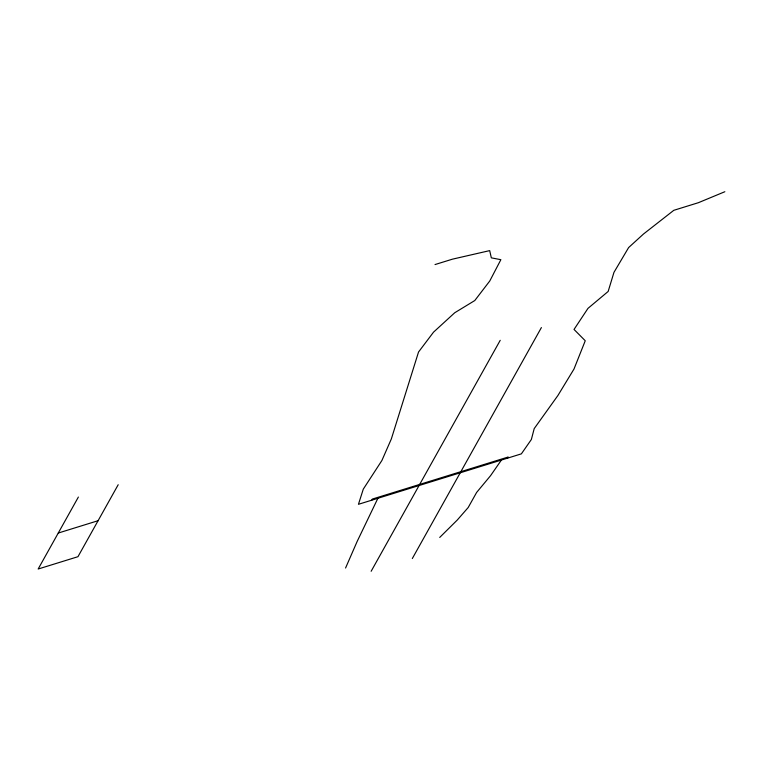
<?xml version="1.0" encoding="UTF-8"?>
<svg xmlns="http://www.w3.org/2000/svg" width="763" height="763" viewBox="0 0 763 763"><rect width="100%" height="100%" fill="white"/><g stroke="black" fill="none" stroke-linecap="round" stroke-linejoin="round"><path stroke-width="1.14" d="M345.563 568.025L357.17 541.415L377.895 498.277M78.379 497.047L38.15 569.026L77.969 556.694L118.198 484.724M371.724 500.194L372.354 499.069L508.206 457.008L507.576 458.134M371.142 571.277L500.223 340.308M412.316 558.535L541.396 327.565M501.405 460.041L490.571 475.664L476.617 492.45L468.186 507.529L457.295 520.013L439.717 537.438M724.85 191.723L698.355 202.71L673.805 210.311L643.514 234.003L628.636 247.555L613.957 272.372L608.159 291.456L587.987 308.357L574.034 329.444L585.25 340.756L573.986 369.054L557.906 395.501L534.205 428.606L531.363 439.498L521.367 453.861L358.448 504.305L363.283 489.15L381.901 460.49L391.343 438.935L418.534 352.02L433.527 332.163L454.738 312.744L474.777 300.546L489.76 281.003L500.871 259.678L491.334 257.856L489.693 250.617L452.44 259.172L435.024 264.561M58.265 533.041L98.084 520.709"/></g></svg>
